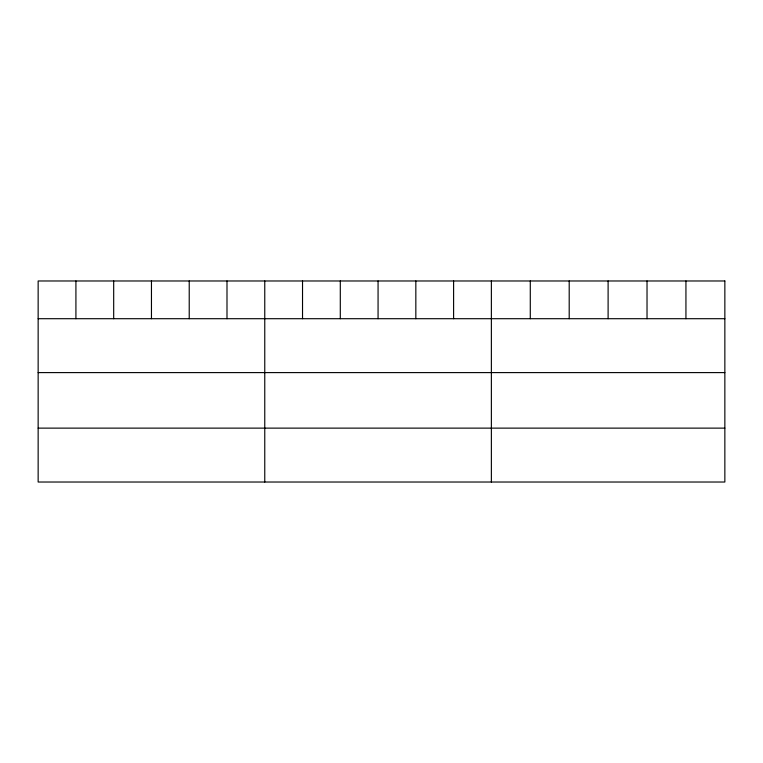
<?xml version="1.0" encoding="UTF-8"?>
<svg xmlns="http://www.w3.org/2000/svg" width="763" height="763" viewBox="0 0 763 763"><rect width="100%" height="100%" fill="white"/><g stroke="black" fill="none" stroke-linecap="round" stroke-linejoin="round"><path stroke-width="1.14" d="M38.15 318.705L724.85 318.705M38.15 372.602L724.85 372.602M38.15 428.129L724.85 428.129M685.937 280.975L685.937 318.705M647.024 280.975L647.024 318.705M608.111 280.975L608.111 318.705M569.198 280.975L569.198 318.705M530.285 280.975L530.285 318.705M491.372 280.975L491.372 482.025M453.603 280.975L453.603 318.705M415.835 280.975L415.835 318.705M378.066 280.975L378.066 318.705M340.298 280.975L340.298 318.705M302.529 280.975L302.529 318.705M264.761 280.975L264.761 482.025M226.993 280.975L226.993 318.705M189.224 280.975L189.224 318.705M151.456 280.975L151.456 318.705M113.687 280.975L113.687 318.705M75.918 280.975L75.918 318.705M724.85 280.975L38.15 280.975L38.15 482.025L724.85 482.025L724.85 280.975"/></g></svg>
